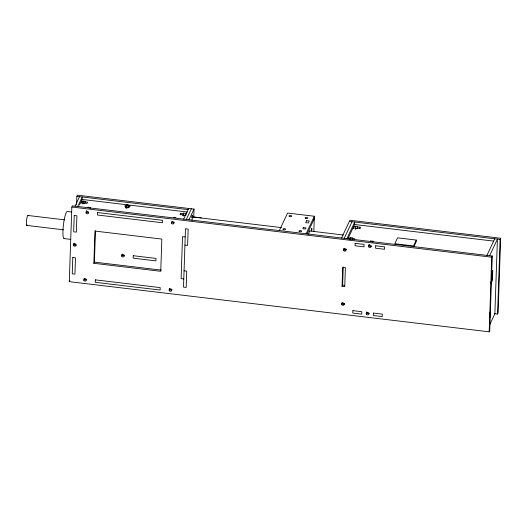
<?xml version="1.0" encoding="UTF-8"?>
<svg xmlns="http://www.w3.org/2000/svg" width="527" height="527" viewBox="0 0 527 527"><rect width="100%" height="100%" fill="white"/><g stroke="black" fill="none" stroke-linecap="round" stroke-linejoin="round"><path stroke-width="0.79" d="M69.287 281.662L71.837 207.025L72.39 205.846L492.29 256.017L489.741 330.653L489.188 331.832L69.287 281.662L69.847 280.483M74.485 244.245L74.524 243.184M76.58 204.548L76.856 196.347L77.416 195.168L194.022 209.1L193.752 216.999M81.151 203.027L81.204 201.393L82.126 199.43L126.73 204.759L126.276 207.994L126.73 204.759M82.1 200.247L82.212 196.986L77.739 206.485M82.904 204.054L83.226 201.097L85.19 201.334L84.893 203.475M83.226 201.097L83.147 203.547L84.452 203.699M86.494 212.447L86.553 210.813M93.852 263.296L94.946 231.076L161.848 239.074L160.748 271.293L93.852 263.296L94.405 262.123L95.473 230.707M122.126 255.588L122.178 253.961M125.9 208.04L125.953 206.413L124.794 206.268L125.202 205.411L126.361 205.55M169.641 288.309L169.582 289.942L169.957 289.158M180.629 214.911L180.682 213.283L183.363 213.6L183.6 213.092L185.563 213.323L185.511 214.957M183.363 213.6L183.277 216.05L183.6 213.092M185.267 215.464L185.563 213.323M313.828 231.603L314.355 216.248L287.597 213.053L279.376 230.51M342.063 286.326L342.715 267.314L345.389 267.637L344.744 286.642L342.063 286.326L342.616 285.147L344.625 285.384M342.596 285.891L343.242 266.932M350.014 239.798L350.31 237.657L352.273 237.894L352.214 239.522M350.251 239.291L350.31 237.657M353.637 228.092L353.689 226.465L354.612 224.502L354.697 222.058L346.891 238.645M355.718 226.169L355.389 229.126L355.718 226.169L357.675 226.399L357.385 228.54M360.06 228.863L360.112 227.229L357.438 226.913M366.733 313.499L366.785 311.865M369.025 246.201L369.078 244.574M416.297 240.068L413.53 245.951L394.795 243.718L397.562 237.835L416.297 240.068L416.244 241.702L413.794 246.899M489.188 331.832L491.737 257.196L492.29 256.017M489.846 317.616L490.044 311.912M491.157 270.443L492.758 270.634L492.429 280.423L490.808 283.855M494.293 313.677L497.554 314.066L500.097 239.429L500.65 238.25L349.902 220.24L341.542 238.006M500.65 238.25L498.107 312.886L497.554 314.066M353.624 228.033L353.545 226.966L353.123 228.52M347.866 239.001L348.143 238.415L348.242 238.883M75.065 206.169L79.537 196.663M79.505 205.01L80.651 202.572L84.155 203.527L84.399 203.02L87.074 203.336L87.627 202.164L84.952 201.841M90.031 208.672L90.585 207.493L87.91 207.177M84.201 279.738L84.57 278.954M125.953 206.413L125.4 207.585L128.074 207.908L128.628 206.729L129.787 206.867L130.195 206.004L129.036 205.866L129.405 205.082L187.21 211.992M180.682 213.283L180.129 214.456L182.81 214.779L182.566 215.286L185.959 215.154M183.646 219.14L188.666 208.461M186.321 219.463L191.341 208.784M188.995 219.779L194.022 209.1M306.141 233.705L314.355 216.248M307.083 233.975L314.27 218.698M344.217 238.323L352.023 221.735M352.273 237.894L352.029 238.402L354.704 238.724L354.151 239.897M360.112 227.229L359.559 228.408L356.884 228.086L356.647 228.599L353.136 227.638L348.281 237.954L350.066 238.164M372.556 242.427L373.116 241.254L370.435 240.931M486.935 255.378L494.741 238.79M489.616 255.7L497.422 239.106L494.873 313.743L489.781 324.566M491.467 273.381L492.758 270.634M491.395 274.672L492.073 273.23L492.244 278.157L490.808 282.729M349.348 221.412L500.097 239.429M354.388 224.476L493.845 241.135M353.689 226.465L355.475 226.676M355.633 228.613L356.944 228.771M76.856 196.347L188.113 209.641M126.974 204.884L128.548 205.075M81.204 201.393L82.989 201.61M185.326 213.837L186.512 213.975M183.515 215.536L184.825 215.695M193.343 216.913L201.373 217.868M192.744 216.999L281.458 227.598M309.948 230.997L343.314 234.989M173.291 217.374L175.965 217.697M71.837 207.025L491.737 257.196M71.553 211.979L67.469 211.492A13.669 2.299 -83.2 0 0 63.326 225.78A13.669 2.299 -83.2 0 0 64.61 238.369M346.199 249.284L344.19 249.04L343.821 249.824L345.831 250.068M28.01 215.484L64.735 219.871M185.208 236.952L182.533 236.63L181.104 278.638L183.778 278.954M26.732 225.411L63.457 229.798M184.931 245.108L187.605 245.424L188.165 229.113L185.484 228.79L183.501 287.116L186.176 287.432L186.729 271.122L184.055 270.799M63.984 238.566L70.513 239.35M75.453 244.205L74.116 244.047L73.747 244.831L76.422 245.147M94.405 262.123L161.302 270.114M344.355 303.447L342.346 303.203L341.977 303.987L344.651 304.31M342.715 303.4L344.052 303.559M371.324 246.116A1.37 1.206 25.2 0 1 369.124 244.666M369.249 313.183A1.37 1.206 25.2 0 1 366.772 312.274M344.493 303.677A1.37 1.206 25.2 0 1 342.016 302.762M346.338 249.515A1.37 1.206 25.2 0 1 343.867 248.606M174.173 222.565A1.37 1.206 25.2 0 1 171.954 221.748M88.793 212.361A1.37 1.206 25.2 0 1 86.593 210.912M76.046 244.745A1.37 1.206 25.2 0 1 73.787 243.606M86.718 279.429A1.37 1.206 25.2 0 1 84.241 278.519M172.105 289.626A1.37 1.206 25.2 0 1 169.681 288.407M191.927 220.365A3.643 0.613 -83.2 0 1 193.113 217.216M308.756 234.311A3.827 0.646 -83.2 0 1 310.001 231.01M129.497 205.945A1.37 1.206 25.2 0 1 127.244 204.812M124.642 255.279A1.37 1.206 25.2 0 1 122.165 254.37M128.944 207.124A1.37 1.206 25.2 0 1 126.757 206.413A1.37 1.206 25.2 0 1 128.186 204.944A1.37 1.206 25.2 0 1 129.161 206.894M27.22 224.93A5.013 0.843 -83.2 0 1 26.488 220.721A5.013 0.843 -83.2 0 1 28.194 215.747M191.861 217.084C192.368 220.167 192.658 211.36 191.861 217.084M311.398 230.286C311.898 233.362 312.195 224.555 311.398 230.286M72.798 257.505L72.245 273.823L74.92 274.139L75.48 257.828L72.798 257.505M74.235 215.497L73.675 231.814L76.356 232.13L76.909 215.82L74.235 215.497M95.328 279.857L95.242 282.301L160.109 290.054L160.195 287.604L95.328 279.857M97.62 212.559L97.535 215.009L162.408 222.756L162.487 220.312L97.62 212.559M133.252 255.707L133.166 258.151L155.913 260.872L155.999 258.421L133.252 255.707M352.879 310.627L352.794 313.078L361.713 314.145L361.799 311.694L352.879 310.627M355.172 243.336L355.093 245.78L364.012 246.847L364.091 244.403L355.172 243.336M373.393 313.078L373.314 315.528L382.233 316.595L382.319 314.145L373.393 313.078M375.692 245.786L375.606 248.23L384.526 249.297L384.611 246.853L375.692 245.786M303.374 227.578L302.821 228.751L305.495 229.074L306.049 227.895L303.374 227.578M306.602 220.708L305.68 222.671L308.354 222.987L309.277 221.03L306.602 220.708M289.501 216.511A1.37 0.606 2 0 0 291.747 216.241A1.37 0.606 2 0 0 289.982 215.49A1.37 0.606 2 0 0 289.501 216.511M283.315 229.653A1.37 0.606 2 0 0 285.562 229.383A1.37 0.606 2 0 0 283.796 228.632A1.37 0.606 2 0 0 283.315 229.653M305.555 218.428A1.37 0.606 2 0 0 307.801 218.158A1.37 0.606 2 0 0 306.035 217.407A1.37 0.606 2 0 0 305.555 218.428M299.369 231.57A1.37 0.606 2 0 0 301.615 231.3A1.37 0.606 2 0 0 299.85 230.556A1.37 0.606 2 0 0 299.369 231.57M368.669 246.788A1.37 1.206 25.2 0 0 370.988 247.064A1.37 1.206 25.2 0 0 369.895 245.095A1.37 1.206 25.2 0 0 368.669 246.788M366.377 314.085A1.37 1.206 25.2 0 0 368.696 314.362A1.37 1.206 25.2 0 0 367.596 312.386A1.37 1.206 25.2 0 0 366.377 314.085M341.621 304.573A1.37 1.206 25.2 0 0 343.94 304.85A1.37 1.206 25.2 0 0 342.846 302.88A1.37 1.206 25.2 0 0 341.621 304.573M343.472 250.411A1.37 1.206 25.2 0 0 345.784 250.687A1.37 1.206 25.2 0 0 344.691 248.718A1.37 1.206 25.2 0 0 343.472 250.411M171.525 223.237A1.37 1.206 25.2 0 0 173.844 223.514A1.37 1.206 25.2 0 0 172.751 221.538A1.37 1.206 25.2 0 0 171.525 223.237M86.138 213.033A1.37 1.206 25.2 0 0 88.457 213.31A1.37 1.206 25.2 0 0 87.363 211.334A1.37 1.206 25.2 0 0 86.138 213.033M73.391 245.417A1.37 1.206 25.2 0 0 75.71 245.694A1.37 1.206 25.2 0 0 74.617 243.718A1.37 1.206 25.2 0 0 73.391 245.417M83.846 280.324A1.37 1.206 25.2 0 0 86.165 280.601A1.37 1.206 25.2 0 0 85.064 278.631A1.37 1.206 25.2 0 0 83.846 280.324M169.233 290.529A1.37 1.206 25.2 0 0 171.552 290.805A1.37 1.206 25.2 0 0 170.452 288.829A1.37 1.206 25.2 0 0 169.233 290.529M121.77 256.175A1.37 1.206 25.2 0 0 124.089 256.451A1.37 1.206 25.2 0 0 122.995 254.482A1.37 1.206 25.2 0 0 121.77 256.175"/></g></svg>
